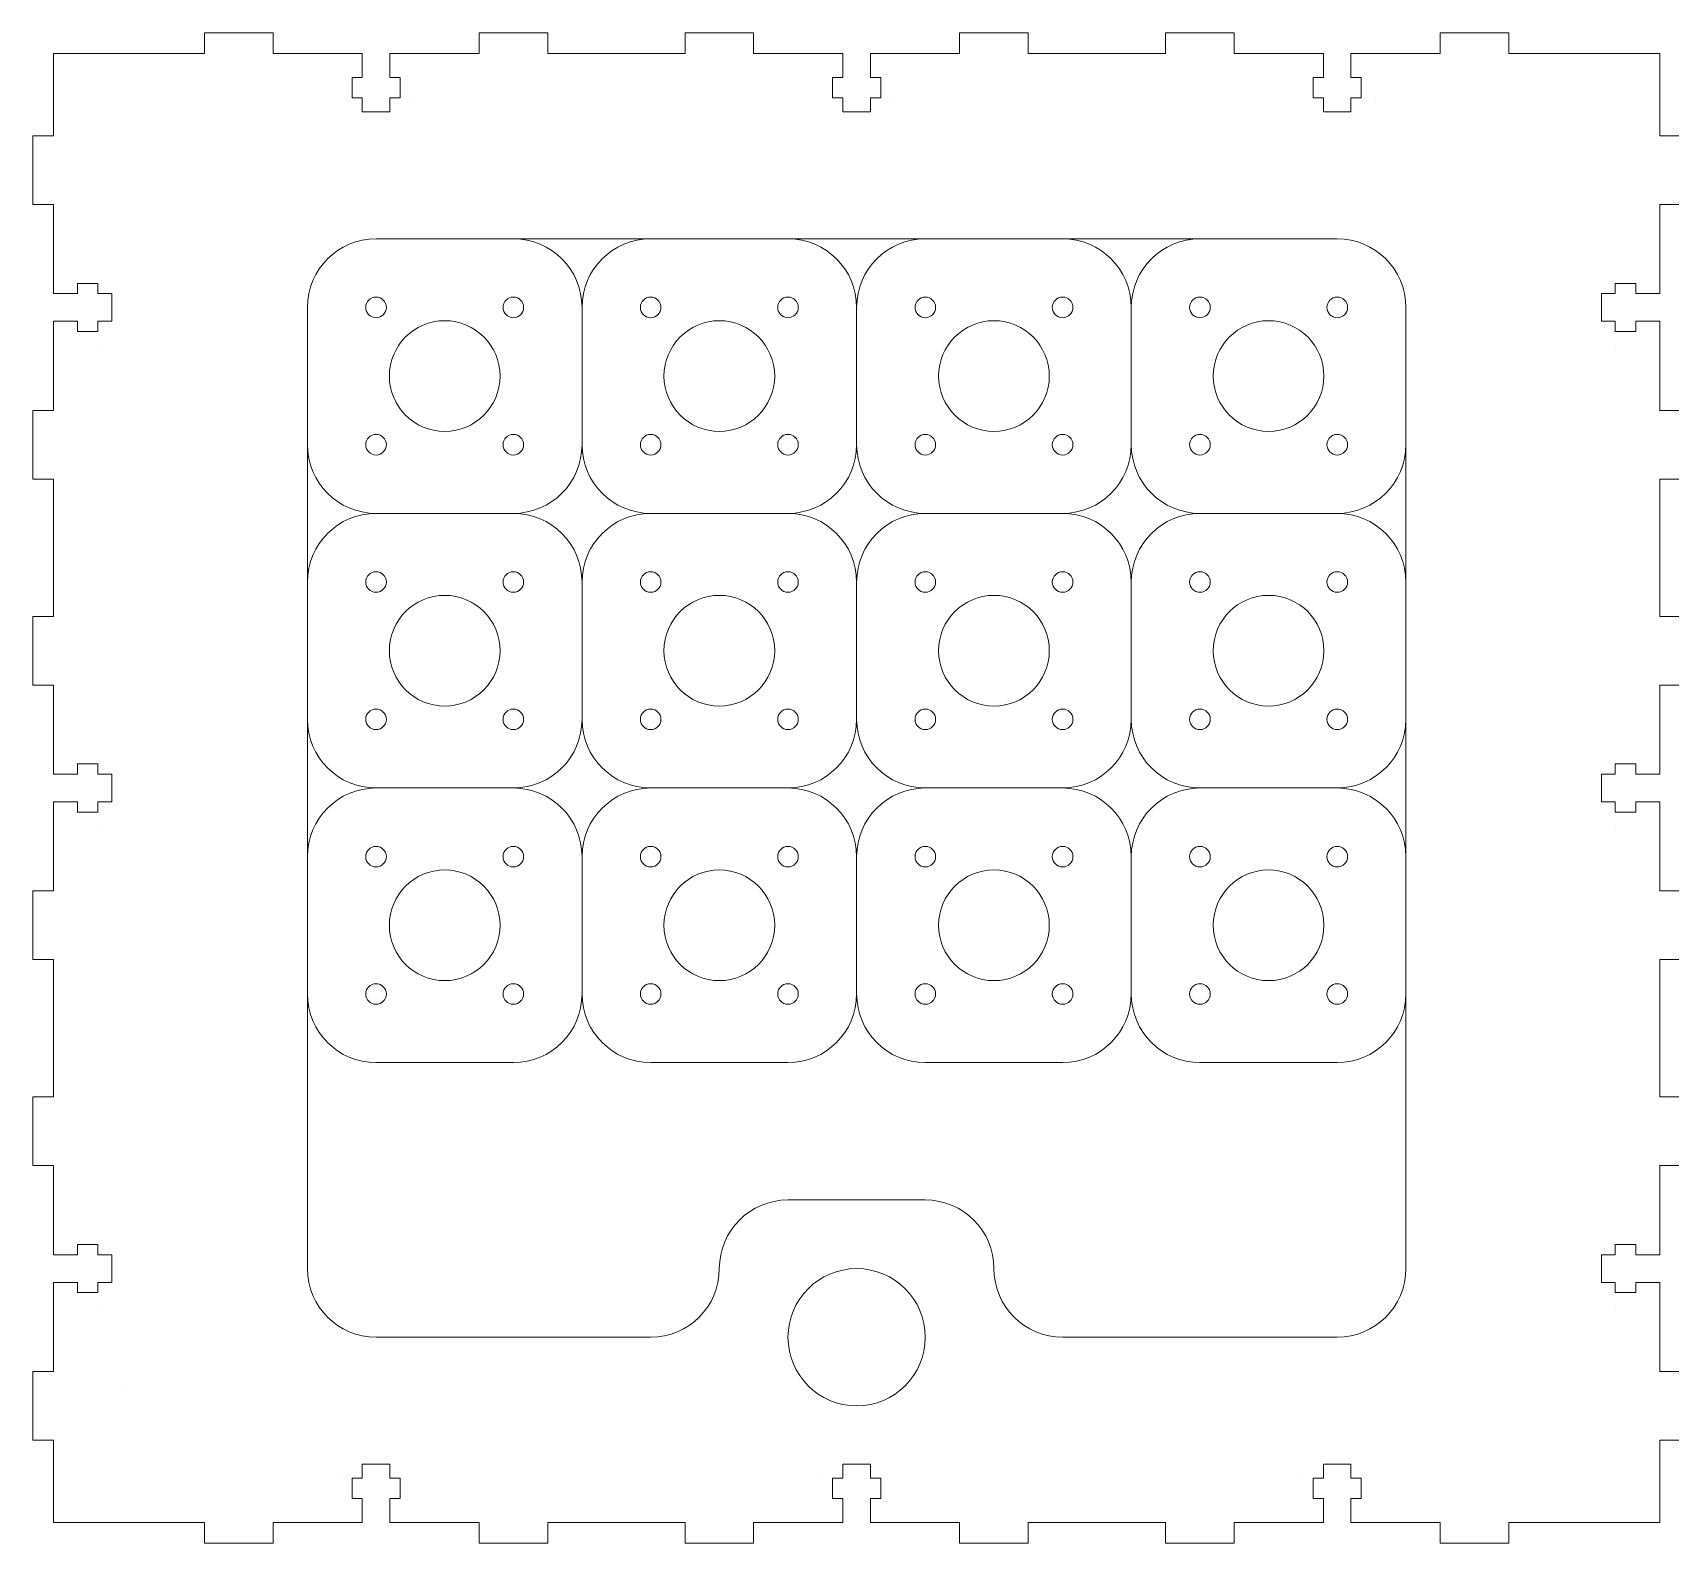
# Model space of a CAD drawing. Header units: millimetres. Extents: x 0 to 940, y -720 to 470.
# Drawn here: x 0 to 238.5, y 250 to 470 of the extents above; entities that cross this region are included whole.
import ezdxf

# ---------------------------------------------------------------- set-up
doc = ezdxf.new("R2010")
doc.units = ezdxf.units.MM
doc.layers.get('0').update_dxf_attribs({"linetype": 'CONTINUOUS', "lineweight": 0, "true_color": 0x000000})

# ---------------------------------------------------------------- blocks, each defined once
blk = doc.blocks.new('tgrips')
for p, q in [((10, 0), (10, 3)), ((20, 3), (20, 0)), ((50, 0), (50, 3)), ((60, 3), (60, 0)), ((0, 0), (10, 0)), ((20, 0), (33, 0)), ((33, 0), (33, -3.5)), ((37, 0), (50, 0)), ((37, -3.5), (37, 0)), ((60, 0), (70, 0)), ((70, 0), (70, 0)), ((31.5, -3.5), (31.5, -6.5)), ((33, -3.5), (31.5, -3.5)), ((38.5, -3.5), (37, -3.5)), ((38.5, -3.5), (38.5, -6.5)), ((31.5, -6.5), (33, -6.5)), ((33, -6.5), (33, -8.5)), ((37, -8.5), (37, -6.5)), ((37, -6.5), (38.5, -6.5)), ((40.5, -6.5), (40.5, -6.5)), ((33, -8.5), (37, -8.5))]:
    blk.add_line(p, q)
blk = doc.blocks.new('bearingcover')
for centre, radius in [((-10, 10), 1.5), ((10, 10), 1.5), ((0, 0), 8.06), ((-10, -10), 1.5), ((10, -10), 1.5)]:
    blk.add_circle(centre, radius)
for centre, start, end in [((-10, 10), 90, 180), ((10, 10), 0, 90), ((-10, -10), 180, 270), ((10, -10), 270, 0)]:
    blk.add_arc(centre, 10, start, end)

msp = doc.modelspace()

# ---------------------------------------------------------------- linework, layer by layer
for p, q in [((25, 470), (35, 470)), ((65, 470), (75, 470)), ((95, 470), (105, 470)), ((135, 470), (145, 470)), ((165, 470), (175, 470)), ((205, 470), (215, 470)), ((15, 467), (3, 467)), ((3, 467), (3, 465)), ((225, 467), (227.25, 467)), ((237, 467), (227.25, 467)), ((237, 465), (237, 467)), ((3, 457), (3, 465)), ((237, 465), (237, 457)), ((0, 455), (0, 445)), ((50, 440), (190, 440)), ((40, 290), (40, 430)), ((80, 430), (80, 410)), ((120, 430), (120, 410)), ((160, 430), (160, 410)), ((200, 430), (200, 290)), ((0, 415), (0, 405)), ((70, 400), (50, 400)), ((110, 400), (90, 400)), ((130, 400), (150, 400)), ((170, 400), (190, 400)), ((80, 390), (80, 370)), ((120, 370), (120, 390)), ((160, 390), (160, 370)), ((0, 385), (0, 375)), ((50, 360), (70, 360)), ((90, 360), (110, 360)), ((130, 360), (150, 360)), ((170, 360), (190, 360)), ((80, 350), (80, 330)), ((120, 330), (120, 350)), ((160, 350), (160, 330)), ((0, 345), (0, 335)), ((70, 320), (50, 320)), ((110, 320), (90, 320)), ((150, 320), (130, 320)), ((190, 320), (170, 320)), ((0, 315), (0, 305)), ((110, 300), (130, 300)), ((100, 290), (100, 290)), ((140, 290), (140, 290)), ((60, 280), (50, 280)), ((60, 280), (90, 280)), ((150, 280), (180, 280)), ((190, 280), (180, 280)), ((0, 275), (0, 265)), ((13, 273), (13, 273)), ((3, 255), (3, 263.5)), ((3, 253), (3, 255)), ((15, 253), (3, 253)), ((237, 253), (225, 253)), ((237, 255), (237, 253)), ((35, 250), (25, 250)), ((75, 250), (65, 250)), ((95, 250), (105, 250)), ((145, 250), (135, 250)), ((175, 250), (165, 250)), ((215, 250), (205, 250))]:
    msp.add_line(p, q)
msp.add_circle((120, 280), 10)
for centre, start, end in [((110, 290), 90, 180), ((130, 290), 0, 90), ((50, 290), 180, 270), ((90, 290), 270, 0), ((150, 290), 180, 270), ((190, 290), 270, 0)]:
    msp.add_arc(centre, 10, start, end)

# ---------------------------------------------------------------- block references
for name, p in [('tgrips', (15, 467)), ('tgrips', (85, 467)), ('tgrips', (155, 467)), ('bearingcover', (60, 420)), ('bearingcover', (100, 420)), ('bearingcover', (140, 420)), ('bearingcover', (180, 420)), ('bearingcover', (60, 380)), ('bearingcover', (100, 380)), ('bearingcover', (140, 380)), ('bearingcover', (180, 380)), ('bearingcover', (60, 340)), ('bearingcover', (100, 340)), ('bearingcover', (140, 340)), ('bearingcover', (180, 340))]:
    msp.add_blockref(name, p)
at = {"yscale": -1, "rotation": 270}
for p in [(3, 465), (3, 395), (3, 325)]:
    msp.add_blockref('tgrips', p, dxfattribs=at)
for p, rotation in [((237, 465), 270), ((237, 395), 270), ((237, 325), 270), ((85, 253), 180), ((155, 253), 180), ((225, 253), 180)]:
    msp.add_blockref('tgrips', p, dxfattribs=dict(rotation=rotation))

doc.saveas('drawing.dxf')
